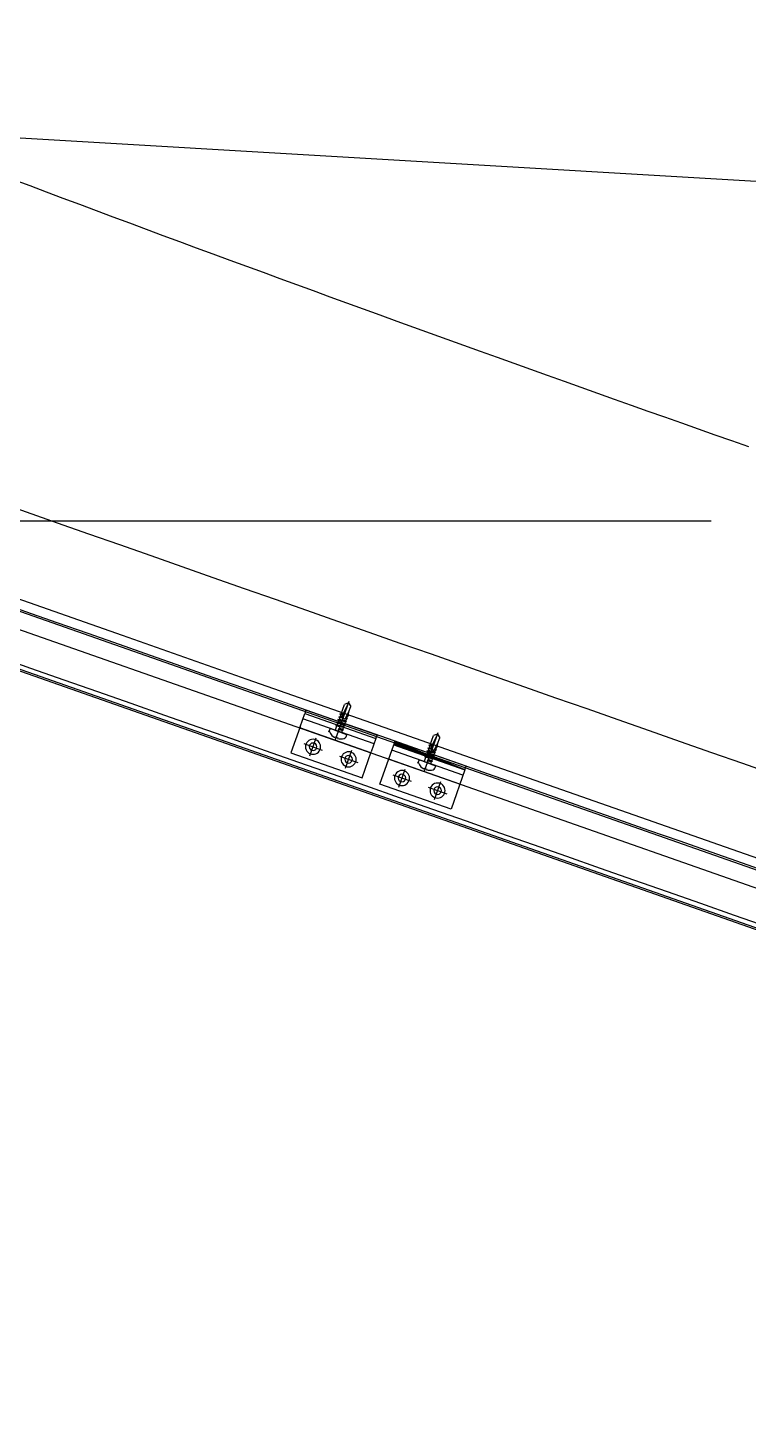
# Model space of a CAD drawing. Header units: inches. Extents: x 0 to 1813292486, y 0 to 3473589894.
# Drawn here: x 600431721 to 600432103, y 3473226581 to 3473227312 of the extents above; entities that cross this region are included whole.
import ezdxf

# ---------------------------------------------------------------- set-up
doc = ezdxf.new("R2010")
doc.units = ezdxf.units.IN
doc.header["$LTSCALE"] = 1000
doc.header["$MEASUREMENT"] = 0
for name, pattern in [('AX-MALL-WALL-P02-QT$0$CENTER', [2, 1.25, -0.25, 0.25, -0.25]), ('AX-MALL-WALL-P02-QT$0$DASHED', [0.75, 0.5, -0.25]), ('AX-MALL-WALL-P02-QT$0$HIDDEN', [0.375, 0.25, -0.125]), ('AX-MALL-WALL-P02-QT$0$HIDDENX2', [0.75, 0.5, -0.25])]:
    doc.linetypes.add(name, pattern=pattern)
for name, color, linetype in [('A-Anno-Note', 241, 'Continuous'), ('AX-MALL-DIM-P02$0$A-Anno-Dims', 3, 'Continuous'), ('AX-MALL-P02-200$0$A-Anno-Note', 241, 'Continuous'), ('AX-MALL-WALL-P02$0$A-Anno-Note', 241, 'Continuous'), ('AX-MALL-WALL-P02-QT$0$A-Anno-Note', 241, 'Continuous'), ('AX-MALL-WALL-P02-QT$0$A-Detl-Fine', 152, 'Continuous'), ('AX-MALL-WALL-P02-QT$0$A-Detl-Patt', 8, 'Continuous'), ('AX-MALL-WALL-P02-QT$0$A-Detl-Thin', 131, 'Continuous'), ('AX-MALL-WALL-P02-QT$0$A-Wall', 2, 'Continuous'), ('AX-MALL-WALL-P02-QT$0$A-Wall-Patt', 13, 'Continuous'), ('AX-MALL-WALL-P02-QT$0$AP', 3, 'Continuous'), ('AX-MALL-WALL-P02-QT$0$C18', 4, 'AX-MALL-WALL-P02-QT$0$CENTER'), ('AX-MALL-WALL-P02-QT$0$DASH', 8, 'AX-MALL-WALL-P02-QT$0$DASHED'), ('AX-MALL-WALL-P02-QT$0$L18', 6, 'Continuous'), ('AX-MALL-WALL-P02-QT$0$PJ', 96, 'Continuous'), ('AX-MALL-WALL-P02-QT$0$STSF', 2, 'Continuous'), ('AX-MALL-WALL-P02-QT$0$tc', 4, 'Continuous'), ('AX-MALL-WALL-P02-QT$0$WZ', 2, 'Continuous'), ('AX-MALL-WALL-P02-QT$0$XX', 6, 'AX-MALL-WALL-P02-QT$0$HIDDEN'), ('AX-MALL-WALL-P02-QT$0$zx', 1, 'AX-MALL-WALL-P02-QT$0$CENTER'), ('AX-MALL-WALL-P02-QT$0$尺寸标注', 8, 'Continuous')]:
    doc.layers.add(name, color=color, linetype=linetype)
doc.styles.add('AX-MALL-DIM-P02$0$_TCH_DIM_T3', font='gbenor.shx')
doc.dimstyles.new('AX-MALL-DIM-P02$0$_TCH_ARCH&&180', dxfattribs={"dimtxt": 535.5, "dimasz": 270, "dimexe": 450, "dimexo": 450, "dimgap": 137.25, "dimtad": 1, "dimdec": 0, "dimzin": 0, "dimdsep": 46, "dimtxsty": 'AX-MALL-DIM-P02$0$_TCH_DIM_T3', "dimblk": 'AX-MALL-DIM-P02$0$_ArchTick', "dimcen": 0.09, "dimclrt": 7, "dimazin": 2, "dimtfac": 1, "dimtdec": 0, "dimtix": 1, "dimtmove": 2, "dimatfit": 3, "dimfxl": 500, "dimtolj": 1, "dimtzin": 0, "dimarcsym": 0})
pattern_1 = [(45, (0, 359.0227), (-353.55353201463, 353.55353201463), [])]

# ---------------------------------------------------------------- blocks, each defined once
blk = doc.blocks.new('AX-MALL-WALL-P02-QT$0$tj')
at = {"layer": 'AX-MALL-WALL-P02-QT$0$A-Detl-Patt'}
h = blk.add_hatch(dxfattribs=at)
h.set_pattern_fill('STEEL', color=256, scale=100.0000000000001, angle=50.43183869082386)
h.set_pattern_definition([(75.00000000004839, (-14278.19445574284, 156289.8254051208), (-153.3407249234246, 41.08752340989569), []), (75.00000000004839, (-14317.88195610046, 156358.5661673546), (-153.3407249234246, 41.08752340989569), [])])
edge = h.paths.add_edge_path()
edge.add_line((88101.273016572, 47666.64152574539), (87883.93542659283, 47459.84604215622))
edge.add_line((87883.93542659283, 47459.84604215622), (91571.54751467705, 43584.64122533798))
edge.add_arc((262949.389629302, 558937.705083496), 543101.4133620498, 251.6057364187558, 260.0288666978238)
edge.add_arc((172180.8466627672, -2862.146247219684), 27099.9982179492, 64.7128659603706, 96.9316049602786, ccw=False)
edge.add_arc((262948.9730309481, 558936.3205539446), 543099.9677998082, 261.6155114784545, 271.7251478115656)
edge.add_line((279298.9759148359, 16082.51663446426), (279298.9759315252, 16382.65274763107))
edge.add_arc((262948.9742454757, 558936.3204835369), 542799.9676941936, 261.62020364125146, 271.7261014454634, ccw=False)
edge.add_arc((172180.8456921196, -2862.14609140989), 27400.00151046549, 64.80631838577902, 96.83815911678944)
edge.add_arc((262949.394896181, 558937.7037490648), 542801.4137571028, 251.6136389015772, 260.02417327084333, ccw=False)
edge.add_line((91737.26096642017, 43845.69257831573), (88101.273016572, 47666.64152574539))
blk = doc.blocks.new('AX-MALL-WALL-P02-QT$0$jjzx2')
at = {"layer": 'AX-MALL-WALL-P02-QT$0$A-Detl-Fine'}
for points in [[(109677.6046805382, -110672.8970909119), (109594.7954733372, -110908.7840018272), (110734.8208609819, -111308.995265007), (110817.6300684214, -111073.108353138)], [(109705.9111102819, -110682.8341956139), (109633.0390077829, -110890.4146771431), (110716.4515365362, -111270.751730442), (110789.3236390352, -111063.1712474823)]]:
    blk.add_lwpolyline(points, dxfattribs=at)
blk = doc.blocks.new('*U198')
at = {"layer": 'AX-MALL-WALL-P02-QT$0$C18', "color": 1, "ltscale": 2}
blk.add_line((0, 5.142561988594025), (0, -17.03404386090006), dxfattribs=at)
at = {"layer": 'AX-MALL-WALL-P02-QT$0$L18', "color": 4}
for p, q in [((-1.790000000000873, -1.147816335795142), (-1.790000000000873, 0)), ((1.790000000000873, -2.247816335793686), (1.790000000000873, 0)), ((-2.399999999999636, -1.5), (-1.790000000000873, -1.147816335795142)), ((-2.399999999999636, -1.5), (0.2342809638412291, -1.225595732932561)), ((-2.399999999999636, -1.5), (-1.790000000000873, -1.852183664204858)), ((-2.399999999999636, -3.100000000000364), (2.399999999999636, -2.600000000000364)), ((-2.399999999999636, -3.100000000000364), (-1.790000000000873, -2.747816335793686)), ((-2.399999999999636, -3.100000000000364), (-1.790000000000873, -3.452183664205222)), ((-2.399999999999636, -4.700000000000728), (2.399999999999636, -4.200000000000728)), ((-2.399999999999636, -4.700000000000728), (-1.790000000000873, -4.34781633579405)), ((-2.399999999999636, -4.700000000000728), (-1.790000000000873, -5.052183664205586)), ((-2.399999999999636, -6.299999999999272), (2.399999999999636, -5.799999999999272)), ((-2.399999999999636, -6.299999999999272), (-1.790000000000873, -5.947816335794414)), ((-2.399999999999636, -6.299999999999272), (-1.790000000000873, -6.65218366420595)), ((-1.790000000000873, -1.147816335795142), (0.2342809638412291, -0.8650955307894037)), ((-1.790000000000873, -1.852183664204858), (0.2342809638412291, -1.56946285919912)), ((-1.790000000000873, -2.747816335793686), (-1.790000000000873, -1.852183664204858)), ((-1.790000000000873, -2.747816335793686), (1.790000000000873, -2.247816335793686)), ((-1.790000000000873, -3.452183664205222), (1.790000000000873, -2.952183664205222)), ((-1.790000000000873, -4.34781633579405), (-1.790000000000873, -3.452183664205222)), ((-1.790000000000873, -4.34781633579405), (1.790000000000873, -3.84781633579405)), ((-1.790000000000873, -5.052183664205586), (1.790000000000873, -4.552183664205586)), ((-1.790000000000873, -5.947816335794414), (-1.790000000000873, -5.052183664205586)), ((-1.790000000000873, -5.947816335794414), (1.790000000000873, -5.447816335794414)), ((-1.790000000000873, -6.65218366420595), (1.790000000000873, -6.15218366420595)), ((-1.790000000000873, -7.547816335794778), (-1.790000000000873, -6.65218366420595)), ((0.2342809638412291, -0.8650955307894037), (0.2342809638412291, -1.56946285919912)), ((0.4333070988686814, -7.237298584555901), (1.790000000000873, -7.047816335794778)), ((2.399999999999636, -2.600000000000364), (1.790000000000873, -2.247816335793686)), ((2.399999999999636, -2.600000000000364), (1.790000000000873, -2.952183664205222)), ((1.790000000000873, -3.84781633579405), (1.790000000000873, -2.952183664205222)), ((2.399999999999636, -4.200000000000728), (1.790000000000873, -3.84781633579405)), ((2.399999999999636, -4.200000000000728), (1.790000000000873, -4.552183664205586)), ((1.790000000000873, -5.447816335794414), (1.790000000000873, -4.552183664205586)), ((2.399999999999636, -5.799999999999272), (1.790000000000873, -5.447816335794414)), ((2.399999999999636, -5.799999999999272), (1.790000000000873, -6.15218366420595)), ((1.790000000000873, -7.047816335794778), (1.790000000000873, -6.15218366420595)), ((2.399999999999636, -7.399999999999636), (1.790000000000873, -7.047816335794778)), ((-2.399999999999636, -7.899999999999636), (-1.790000000000873, -7.547816335794778)), ((-2.399999999999636, -7.899999999999636), (-1.273355612604064, -7.78264120964559)), ((-2.399999999999636, -7.899999999999636), (-1.790000000000873, -8.252183664206314)), ((-2.399999999999636, -9.5), (-1.790000000000873, -9.147816335795142)), ((-2.399999999999636, -9.5), (-1.518995326587174, -9.408228679852982)), ((-2.399999999999636, -9.5), (-1.790000000000873, -9.852183664204858)), ((-1.790000000000873, -7.547816335794778), (-0.9175382126813929, -7.425964130861757)), ((-1.790000000000873, -8.252183664206314), (-1.334698446698894, -8.188594061788535)), ((-1.790000000000873, -9.147816335795142), (-1.790000000000873, -8.252183664206314)), ((-1.790000000000873, -9.147816335795142), (-1.472953762578982, -9.103536135036848)), ((-1.790000000000873, -9.852183664204858), (-1.581684194792615, -9.823089278002954)), ((-1.790000000000873, -11.20167565273914), (-1.790000000000873, -9.852183664204858)), ((-1.790000000000873, -11.20167565273914), (-1.790000000000873, -14.60000000000036)), ((0, -16), (-1.790000000000873, -14.60000000000036)), ((0, -16), (1.790000000000873, -14.60000000000036)), ((0.7141825614198751, -7.575605983185596), (2.399999999999636, -7.399999999999636)), ((0.7141825614198751, -7.90243749641013), (1.790000000000873, -7.752183664206314)), ((0.7141825614198751, -8.798070167998958), (1.790000000000873, -8.647816335795142)), ((0.7141825614198751, -9.17560598318596), (2.399999999999636, -9)), ((0.7141825614198751, -9.502437496410494), (1.790000000000873, -9.352183664204858)), ((2.399999999999636, -7.399999999999636), (1.790000000000873, -7.752183664206314)), ((1.790000000000873, -8.647816335795142), (1.790000000000873, -7.752183664206314)), ((2.399999999999636, -9), (1.790000000000873, -8.647816335795142)), ((2.399999999999636, -9), (1.790000000000873, -9.352183664204858)), ((1.790000000000873, -9.352183664204858), (1.790000000000873, -14.60000000000036))]:
    blk.add_line(p, q, dxfattribs=at)
blk.add_lwpolyline([(4.549999999999272, 0, 0.414213562373095), (4.75, 0.2000000000007276), (4.75, 1.39147638815848, 0.2654033233867933), (4.06568705400241, 2.589861303315047, 0.108659312189883), (0.7999999999992724, 3.659899496853541), (0.7999999999992724, 3.315608971053734), (-0.7999999999992724, 3.315608971053734), (-0.7999999999992724, 3.659899496853541, 0.1086593121898847), (-4.06568705400241, 2.589861303315047, 0.2654033233867933), (-4.75, 1.39147638815848), (-4.75, 0.2000000000007276, 0.414213562373095), (-4.549999999999272, 0)], format="xyb", close=True, dxfattribs=at)
blk.add_lwpolyline([(0, -16), (0.7141825614198751, -10.25704931750261), (0.7141825614198751, -7.536688384094305, 0.4176573264866609), (0.4106596181591158, -7.236709070022698, 0.08336651052848376), (-1.234698998669046, -7.526820576113096), (-1.790000000000873, -11.20167565273914)], format="xyb", dxfattribs=at)
blk = doc.blocks.new('AX-MALL-WALL-P02-QT$0$盘头自钻自攻钉ST4-8')
at = {"layer": 'AX-MALL-WALL-P02-QT$0$尺寸标注'}
blk.add_blockref('*U198', (0, 0), dxfattribs=at)
blk = doc.blocks.new('AX-MALL-WALL-P02-QT$0$A$C61293B14')
at = {"layer": 'AX-MALL-WALL-P02-QT$0$tc'}
for radius in [4, 2]:
    blk.add_circle((0, 0), radius, dxfattribs=at)
at = {"layer": 'AX-MALL-WALL-P02-QT$0$zx'}
for p, q in [((-5.199824257346336, 0), (5.199824257317232, 0)), ((0, 5.036975615854317), (0, -5.036975615847041))]:
    blk.add_line(p, q, dxfattribs=at)
blk = doc.blocks.new('AX-MALL-WALL-P02-QT$0$A$C41DD6A87')
at = {"layer": 'AX-MALL-WALL-P02-QT$0$tc'}
h = blk.add_hatch(dxfattribs=at)
h.set_pattern_fill('ANSI31', color=256, scale=0.5, angle=-90.00000000000001, style=0)
h.set_pattern_definition([(225.0000000000001, (28362.68611018802, -179426.704915055), (-1.122532015133644, 1.122532015133644), [])])
h.paths.add_polyline_path([(40, 20), (0, 20), (0, 22), (40, 22)])
at = {"layer": 'AX-MALL-WALL-P02-QT$0$PJ'}
for points in [[(40, 20), (0, 20), (0, 22), (40, 22)], [(40, 20), (0, 20), (0, -2.00031700823456), (40, -2.00031700823456)]]:
    blk.add_lwpolyline(points, close=True, dxfattribs=at)
at = {"layer": 'AX-MALL-WALL-P02-QT$0$XX'}
for p, q in [((0, 17), (40, 17)), ((0, 11.99968299176544), (40, 11.99968299176544))]:
    blk.add_line(p, q, dxfattribs=at)
at = {"layer": 'AX-MALL-WALL-P02-QT$0$tc', "rotation": 180}
for p in [(10.00773325189948, 4.856510433368385), (30.00773325189948, 4.856510433368385)]:
    blk.add_blockref('AX-MALL-WALL-P02-QT$0$A$C61293B14', p, dxfattribs=at)
at = {"layer": 'AX-MALL-WALL-P02-QT$0$WZ', "extrusion": (1.112429078900672e-34, 1.017801628166565e-23, -1), "zscale": -1, "rotation": 180}
blk.add_blockref('AX-MALL-WALL-P02-QT$0$盘头自钻自攻钉ST4-8', (-20, 17), dxfattribs=at)
blk = doc.blocks.new('AX-MALL-WALL-P02-QT$0$A$C715D18B8')
at = {"layer": 'AX-MALL-WALL-P02-QT$0$tc'}
h = blk.add_hatch(dxfattribs=at)
h.set_pattern_fill('ANSI31', color=256, scale=0.5, angle=-180, style=0)
h.set_pattern_definition([(225, (28362.68611018802, -179426.704915055), (-1.122532015133644, 1.122532015133644), [])])
h.paths.add_polyline_path([(40, 20), (0, 20), (0, 22), (40, 22)])
at = {"layer": 'AX-MALL-WALL-P02-QT$0$PJ'}
blk.add_line((0, 17), (40, 17), dxfattribs=at)
blk.add_lwpolyline([(40, 20), (0, 20), (0, 22), (40, 22)], close=True, dxfattribs=at)
blk.add_lwpolyline([(40, 12.49968299269676), (40, 20), (0, 20), (0, 12.49968299269676)], dxfattribs=at)
at = {"layer": 'AX-MALL-WALL-P02-QT$0$XX'}
blk.add_line((0, 11.99968299269676), (40, 11.99968299269676), dxfattribs=at)
blk.add_lwpolyline([(40, 12.49968299269676), (40, -2.000317007303238), (0, -2.000317007303238), (0, 12.49968299269676)], dxfattribs=at)
at = {"layer": 'AX-MALL-WALL-P02-QT$0$tc', "rotation": 180}
for p in [(10.00773325189948, 4.856510434299707), (30.00773325189948, 4.856510434299707)]:
    blk.add_blockref('AX-MALL-WALL-P02-QT$0$A$C61293B14', p, dxfattribs=at)
at = {"layer": 'AX-MALL-WALL-P02-QT$0$WZ', "extrusion": (1.112470375349305e-34, 1.017801628166565e-23, -1), "zscale": -1, "rotation": 180}
blk.add_blockref('AX-MALL-WALL-P02-QT$0$盘头自钻自攻钉ST4-8', (-20, 17), dxfattribs=at)
blk = doc.blocks.new('AX-MALL-WALL-P02-QT$0$A$C4D6066B9')
at = {"rotation": 180}
for name, p in [('AX-MALL-WALL-P02-QT$0$A$C715D18B8', (0, 22)), ('AX-MALL-WALL-P02-QT$0$A$C41DD6A87', (50, 22))]:
    blk.add_blockref(name, p, dxfattribs=at)
blk = doc.blocks.new('AX-MALL-WALL-P02-QT$0$1300C')
at = {"layer": 'AX-MALL-WALL-P02-QT$0$AP'}
blk.add_line((-33.0838707126677, -219.5850549619645), (1157.302145468071, -567.5604730285704), dxfattribs=at)
blk.add_lwpolyline([(1118.464279595762, -629.2074221316725), (1132.498736849055, -581.1485091242939), (-19.47386286780238, -244.2615250442177), (-33.55731932446361, -292.3227452579886)], dxfattribs=at)
blk.add_arc((-2315977.889819736, -7923840.433690093), 8255124.442743698, 73.69873543098333, 73.70710042087663, dxfattribs=at)
at = {"layer": 'AX-MALL-WALL-P02-QT$0$DASH', "color": 8, "linetype": 'AX-MALL-WALL-P02-QT$0$HIDDENX2', "ltscale": 20}
blk.add_lwpolyline([(1104.008876688778, -536.3292375262827, 2.515421783863442e-05), (28.78165457211435, -222.0132663641125, 8.805785796117746e-05)], format="xyb", dxfattribs=at)
at = {"layer": 'AX-MALL-WALL-P02-QT$0$STSF'}
for points in [[(41.43505173176527, -178.8288762066513, -2.515410358646587e-05), (1116.670332636684, -493.1472094729543)], [(1102.602048244327, -541.1272406466305, 2.515423053481601e-05), (27.37572155147791, -226.8115319479257, 8.805808583073339e-05)]]:
    blk.add_lwpolyline(points, format="xyb", dxfattribs=at)
at = {"layer": 'AX-MALL-WALL-P02-QT$0$tc', "xscale": -1, "rotation": 163.6785518761817}
blk.add_blockref('AX-MALL-WALL-P02-QT$0$A$C4D6066B9', (435.208555733785, -346.0424284245819), dxfattribs=at)
blk = doc.blocks.new('AX-MALL-WALL-P02-QT$0$mqst2')
at = {"color": 6, "rotation": 356.9565942557144}
blk.add_blockref('AX-MALL-WALL-P02-QT$0$1300C', (217899.7337908745, -19968.90997076035), dxfattribs=at)
blk = doc.blocks.new('AX-MALL-WALL-P02-QT')
at = {"layer": 'AX-MALL-WALL-P02-QT$0$A-Wall-Patt'}
h = blk.add_hatch(dxfattribs=at)
h.set_pattern_fill('普通砖', color=256, scale=200, style=0)
h.set_pattern_definition(pattern_1)
h.paths.add_polyline_path([(600249966.1337013, 3473137664.111537), (600250081.2188549, 3473137655.020588), (600251674.1488376, 3473141931.005856), (600251646.5855776, 3473142047.987526), (600251521.6404915, 3473142094.533237), (600249918.4087718, 3473137790.894477)])
h = blk.add_hatch(dxfattribs=at)
h.set_pattern_fill('普通砖', color=256, scale=200, style=0)
h.set_pattern_definition(pattern_1)
h.paths.add_polyline_path([(600249441.2297143, 3473137939.822632, 0.008335071912471017), (600249898.7734773, 3473137546.419545), (600249966.1337014, 3473137664.111537), (600249918.4087715, 3473137790.894477, -0.006363218388604592), (600249574.1312083, 3473138089.278956)])
h = blk.add_hatch(dxfattribs=at)
h.set_pattern_fill('普通砖', color=256, scale=200, style=0)
h.set_pattern_definition(pattern_1)
h.paths.add_polyline_path([(600249966.1337013, 3473137664.111537), (600249898.7734777, 3473137546.419546, 0.005792454805080477), (600250224.351935, 3473137282.106598), (600250275.4931439, 3473137326.639975), (600250347.2587957, 3473137439.894008, -0.004778535815346521), (600250081.218855, 3473137655.020588)])
at = {"layer": 'AX-MALL-WALL-P02-QT$0$A-Wall'}
blk.add_arc((600261468.8126838, 3473151465.617448), 18099.99661622203, 228.3554490292241, 230.2656625637759, dxfattribs=at)
at = {"layer": 'AX-MALL-WALL-P02-QT$0$A-Anno-Note'}
for name, p, rotation in [('AX-MALL-WALL-P02-QT$0$mqst2', (600052179.2710491, 3473232742.396311), 339.5681613092181), ('AX-MALL-WALL-P02-QT$0$jjzx2', (600185298.4270658, 3473279938.045597), 339.5681613092246)]:
    blk.add_blockref(name, p, dxfattribs=dict(at, rotation=rotation))
at = {"layer": 'AX-MALL-WALL-P02-QT$0$A-Detl-Thin', "rotation": 339.5681613091762}
blk.add_blockref('AX-MALL-WALL-P02-QT$0$tj', (600144118.6961328, 3473128496.287411), dxfattribs=at)
blk = doc.blocks.new('AX-MALL-WALL-P02')
at = {"layer": 'AX-MALL-WALL-P02$0$A-Anno-Note'}
blk.add_blockref('AX-MALL-WALL-P02-QT', (0, 0), dxfattribs=at)
blk = doc.blocks.new('AX-MALL-DIM-P02$0$_ArchTick')
at = {"color": 0, "linetype": 'ByBlock', "const_width": 0.4}
blk.add_lwpolyline([(-0.5, -0.5), (0.5, 0.5)], dxfattribs=at)
blk = doc.blocks.new('*D1568')
at = {"layer": 'AX-MALL-DIM-P02$0$A-Anno-Dims', "color": 0, "lineweight": -2, "transparency": 16777216}
for p, q in [((600249994.9646596, 3473137861.155167), (600248994.159559, 3473138233.984431)), ((600249287.3532732, 3473137731.964251), (600249415.8492253, 3473138076.892658)), ((600249866.4687076, 3473137516.226759), (600248865.6636069, 3473137889.056025))]:
    blk.add_line(p, q, dxfattribs=at)
at = {"layer": 'AX-MALL-DIM-P02$0$A-Anno-Dims', "color": 0, "lineweight": -2, "transparency": 16777216, "xscale": 270, "yscale": 270, "zscale": 270}
for p, rotation in [((600249415.8492253, 3473138076.892658), 69.56816139938671), ((600249287.3532732, 3473137731.964251), 249.5681613993867)]:
    blk.add_blockref('AX-MALL-DIM-P02$0$_ArchTick', p, dxfattribs=dict(at, rotation=rotation))
at = {"layer": 'AX-MALL-DIM-P02$0$A-Anno-Dims', "color": 7, "transparency": 16777216, "insert": (600248590.0958227, 3473137381.364978), "char_height": 535.5, "attachment_point": 5, "rotation": 69.56816139938671, "style": 'AX-MALL-DIM-P02$0$_TCH_DIM_T3'}
blk.add_mtext('\\A1;368', dxfattribs=at)
blk = doc.blocks.new('AX-MALL-DIM-P02')
at = {"layer": 'AX-MALL-DIM-P02$0$A-Anno-Dims'}
dim = blk.add_linear_dim(base=(600249415.8492253, 3473138076.892658), p1=(600250288.158374, 3473137359.134987), p2=(600250416.6543261, 3473137704.063394), angle=69.56816142529776, dimstyle='AX-MALL-DIM-P02$0$_TCH_ARCH&&180', dxfattribs=at)
dim.commit()
dim.dimension.update_dxf_attribs({"geometry": '*D1568', "text_midpoint": (600248590.0958227, 3473137381.364978), "dimtype": 129})
blk = doc.blocks.new('AX-MALL-P02-200')
at = {"layer": 'AX-MALL-P02-200$0$A-Anno-Note'}
blk.add_blockref('AX-MALL-WALL-P02', (0, 0), dxfattribs=at)
blk.add_blockref('AX-MALL-DIM-P02', (0, 0), dxfattribs=at)

msp = doc.modelspace()

# ---------------------------------------------------------------- block references
at = {"layer": 'A-Anno-Note', "rotation": 20.43183869077545}
msp.add_blockref('AX-MALL-P02-200', (1250392458.527329, 9048125.682563305), dxfattribs=at)

doc.saveas('drawing.dxf')
